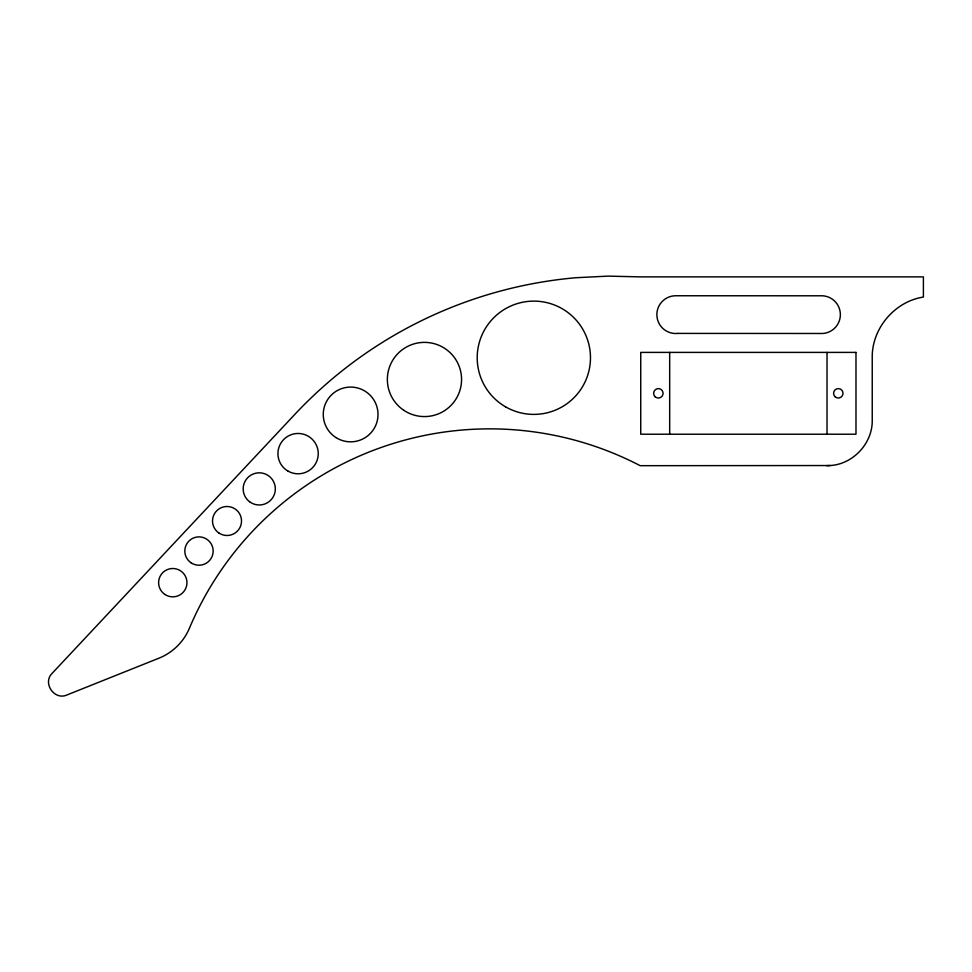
<?xml version="1.0" encoding="UTF-8"?>
<svg xmlns="http://www.w3.org/2000/svg" width="972" height="972" viewBox="0 0 972 972"><rect width="100%" height="100%" fill="white"/><g stroke="black" fill="none" stroke-linecap="round" stroke-linejoin="round"><path stroke-width="1.46" d="M830.161 465.539C853.222 464.227 872.771 443.147 872.236 420.013L872.236 357.805C871.677 328.633 894.592 301.478 923.4 297.055L923.4 276.874L640.183 276.874L608.217 276.121L576.275 277.7A437.206 437.206 0 0 0 294.88 414.327L52.233 673.244C42.136 682.891 54.383 700.836 67.056 694.931L158.91 658.202C170.622 653.536 180.61 644.764 186.721 633.756A55.453 55.453 0 0 0 189.419 628.228A325.839 325.839 0 0 1 640.183 465.685L830.161 465.539L826.577 465.685M827.026 352.399L827.026 434.217M669.684 352.399L669.684 434.217M677.812 333.408L675.443 333.518A18.881 18.881 0 0 1 656.865 314.478A18.881 18.881 0 0 1 675.747 295.755L820.295 295.792A18.881 18.881 0 0 1 840.367 314.636A18.881 18.881 0 0 1 820.295 333.481L677.812 333.408M855.98 352.399L640.742 352.399L640.742 434.217L855.98 434.217L855.98 352.399M835.446 397.062A4.714 4.714 0 0 0 842.979 393.903A4.714 4.714 0 0 0 836.467 388.958A4.714 4.714 0 0 0 835.446 397.062M505.513 406.806A56.643 56.643 0 0 0 590.478 357.757A56.643 56.643 0 0 0 505.513 308.707A56.643 56.643 0 0 0 505.513 406.806M403.927 410.378A37.106 37.106 0 0 0 461.493 381.802A37.106 37.106 0 0 0 407.961 346.239A37.106 37.106 0 0 0 403.927 410.378M335.984 437.57A27.362 27.362 0 0 0 377.987 415.591A27.362 27.362 0 0 0 337.952 390.209A27.362 27.362 0 0 0 335.984 437.57M287.919 471.043A20.169 20.169 0 0 0 318.257 453.73A20.169 20.169 0 0 0 288.089 436.124A20.169 20.169 0 0 0 287.919 471.043M249.573 501.734A16.074 16.074 0 0 0 275.21 490.872A16.074 16.074 0 0 0 252.975 474.093A16.074 16.074 0 0 0 249.573 501.734M219.04 533.106A14.507 14.507 0 0 0 241.493 521.855A14.507 14.507 0 0 0 220.523 508.028A14.507 14.507 0 0 0 219.04 533.106M191.132 562.849A14.179 14.179 0 0 0 213.135 551.962A14.179 14.179 0 0 0 192.699 538.342A14.179 14.179 0 0 0 191.132 562.849M164.924 594.475A14.179 14.179 0 0 0 186.928 583.577A14.179 14.179 0 0 0 166.491 569.969A14.179 14.179 0 0 0 164.924 594.475M655.019 396.649A4.714 4.714 0 0 0 662.916 394.535A4.714 4.714 0 0 0 657.133 388.751A4.714 4.714 0 0 0 655.019 396.649"/></g></svg>
